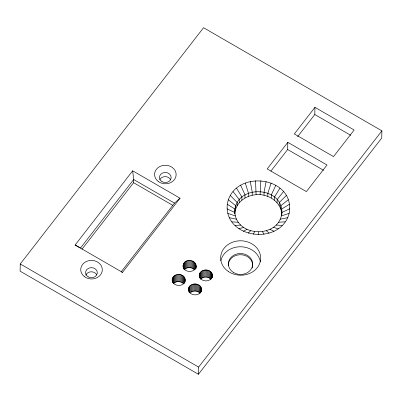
<?xml version="1.0" encoding="UTF-8"?>
<svg xmlns="http://www.w3.org/2000/svg" width="402" height="402" viewBox="0 0 402 402"><rect width="100%" height="100%" fill="white"/><g stroke="black" fill="none" stroke-linecap="round" stroke-linejoin="round"><path stroke-width="0.6" d="M20.261 263.968L20.1 271.154L198.442 374.277L381.739 138.032L381.9 130.846L203.558 27.723L20.261 263.968L198.608 367.091L198.442 374.277M81.923 249.3L133.6 182.699L133.67 179.503L132.665 170.82L180.031 198.211L122.479 272.385L75.119 244.999L132.665 170.82M172.217 281.038C170.95 272.863 185.216 272.119 185.151 280.179C184.694 287.716 171.448 286.862 172.257 279.244M172.398 281.913L172.478 278.32M172.759 282.832L172.88 277.44M173.297 283.224L173.448 276.636M173.287 283.822L174.006 283.114L174.166 275.928M174.006 283.114L174.855 282.521L175.016 275.335M174.855 282.521L175.81 282.058L175.97 274.873M175.81 282.058L176.84 281.742L177.001 274.556M176.84 281.742L177.92 281.581L178.086 274.395M183.855 276.631L183.694 283.817L182.101 282.516L179.021 281.581L179.181 274.395M180.101 281.742L180.267 274.556M181.141 282.053L181.302 274.867M182.101 282.516L182.267 275.33M183.086 266.446C182.995 257.099 198.694 259.446 195.955 268.581M183.257 267.918L183.337 264.325M182.96 283.108L183.126 275.923M183.619 268.837L183.739 263.446M184.307 262.642L184.146 269.827C186.744 266.822 191.94 266.848 194.553 269.822L194.714 262.637M184.302 283.425L184.438 277.435M184.865 269.119L185.026 261.933M184.774 281.902L184.855 278.31M185.026 282.229L185.096 279.234M185.714 268.526L185.875 261.335M186.669 268.064L186.829 260.878M187.699 267.747L187.86 260.561M188.779 267.586L188.94 260.401M188.533 291.083C186.639 281.39 203.769 281.897 201.442 291.42M188.744 290.757L188.809 287.762M189.091 292.274L189.211 286.887M189.875 267.586L190.04 260.401M189.633 292.666L189.779 286.078M190.498 285.37L190.337 292.555C193.111 290.274 197.628 290.551 200.025 293.259L200.186 286.073M190.96 267.747L191.121 260.556M191.186 291.963L191.347 284.777M192 268.059L192.161 260.873M192.141 291.5L192.302 284.314M192.96 268.521L193.126 261.33M193.171 291.184L193.337 283.998M193.819 269.114L193.985 261.923M194.251 291.028L194.417 283.837M195.161 269.425L195.297 263.441M195.618 268.506L195.714 264.315M195.352 291.023L195.513 283.837M195.849 268.32L195.955 265.24M196.432 291.184L196.598 283.998M197.472 291.5L197.633 284.309M198.432 291.958L198.598 284.772M199.382 276.832C197.834 267.34 214.618 268.033 212.301 277.425M199.407 276.486L199.447 274.692M199.588 277.36L199.668 273.767M199.291 292.55L199.457 285.365M199.95 278.279L200.07 272.888M200.638 272.084L200.477 279.269C203.075 276.264 208.271 276.29 210.884 279.264L211.045 272.079M200.633 292.867L200.769 286.877M201.196 278.561L201.357 271.375M201.09 291.947L201.186 287.757M201.372 291.073L201.427 288.676M202.045 277.968L202.206 270.782M203 277.506L203.161 270.32M204.03 277.189L204.196 270.003M205.11 277.028L205.276 269.842M206.211 277.028L206.372 269.842M207.291 277.189L207.457 270.003M208.331 277.501L208.492 270.315M209.291 277.963L209.457 270.777M210.151 278.556L210.316 271.37M211.492 278.872L211.628 272.883M211.949 277.953L212.045 273.757M212.231 277.078L212.286 274.682M234.808 213.588C233.085 183.694 284.747 184.85 281.807 214.623M234.853 213.432L234.969 209.09L227.271 204.246C233.366 168.423 295.907 175.8 289.154 213.326C280.958 245.803 223.854 239.135 227.271 204.246M234.899 212.286L235.708 208.924L235.783 205.734L228.356 199.764M235.708 208.924L237.17 205.734L237.24 202.543L230.301 195.513M237.17 205.734L239.235 202.809L239.311 199.613L233.059 191.608M239.235 202.809L241.853 200.226L241.924 197.03L236.542 188.166M241.853 200.226L244.939 198.065L245.009 194.869L240.657 185.287M244.939 198.065L248.406 196.387L248.481 193.191L245.285 183.051M248.406 196.387L252.16 195.241L252.235 192.045L250.29 181.518M252.16 195.241L256.089 194.658L255.531 180.739M281.717 214.542C281.561 203.342 270.631 195.221 260.084 194.653L260.853 180.739M264.024 195.231L264.094 192.04L266.104 181.508M267.797 196.377L267.868 193.181L271.134 183.031M271.295 198.05L271.365 194.854L275.802 185.262M274.42 200.206L274.491 197.01L279.968 188.141M277.078 202.784L277.154 199.588L283.516 191.578M279.199 205.708L279.269 202.513L286.34 195.478M280.717 208.894L280.787 205.703L288.36 199.729M281.586 212.256L281.656 209.06L289.52 204.206M270.842 171.187L287.651 149.524L287.817 142.333L327.012 165.001L306.379 191.593L267.184 168.925L287.817 142.333M297.606 136.695L314.796 114.535L314.962 107.344L354.157 130.012L333.524 156.604L294.329 133.936L314.962 107.344M183.116 265.25C182.307 272.868 195.553 273.722 196.01 266.184M188.588 288.686C187.779 296.304 201.03 297.163 201.482 289.621M212.341 275.626C211.894 282.661 199.93 282.616 199.407 275.636M227.09 208.824L234.833 212.522C236.949 237.974 280.018 238.19 281.857 212.492L289.787 208.784M253.36 234.286L254.536 231.622M180.031 198.211L174.503 203.11L121.293 271.692L122.479 272.385M198.608 367.091L381.9 130.846M248.2 233.135L250.667 230.758M243.331 231.25L247.014 229.346M281.38 215.904L289.154 213.326M238.899 228.688L243.692 227.421M280.239 219.19L287.631 217.708M235.029 225.517L240.788 225.045M278.47 222.261L285.274 221.803M256.089 194.658L260.084 194.653M177.92 281.581L179.021 281.581M231.833 221.839L238.391 222.286M276.124 225.025L282.139 225.487M229.401 217.748L236.567 219.216M273.259 227.401L278.325 228.663M227.803 213.367L235.371 215.934M269.968 229.331L273.938 231.23M75.119 244.999L80.465 248.079L133.67 179.503L174.503 203.11M314.796 114.535L350.775 135.333M287.651 149.524L323.625 170.322M133.6 182.699L172.815 205.372M266.345 230.748L269.104 233.12M262.491 231.617L263.963 234.281M258.516 231.909L258.667 234.673M228.346 265.551A12.16 10.467 1.3 0 1 241.898 254.798A12.16 10.467 1.3 0 1 252.205 268.079M85.777 275.224A5.884 5.065 1.3 0 1 90.952 271.817A5.884 5.065 1.3 0 1 96.621 274.651M159.8 179.644A5.884 5.065 1.3 0 1 165.046 176.639A5.884 5.065 1.3 0 1 170.463 179.483M220.859 260.712A20.005 17.221 1.3 0 1 241.074 246.778A20.005 17.221 1.3 0 1 260.36 261.883M233.788 272.667A12.16 10.467 1.3 0 0 252.657 264.722A12.16 10.467 1.3 0 0 235.12 254.582A12.16 10.467 1.3 0 0 233.788 272.667M228.622 271.687A20.005 17.221 1.3 0 0 260.516 260.215A20.005 17.221 1.3 0 0 232.838 242.104A20.005 17.221 1.3 0 0 228.622 271.687M84.485 276.687A10.789 9.286 1.3 0 0 102.113 271.471A10.789 9.286 1.3 0 0 87.948 260.903A10.789 9.286 1.3 0 0 84.485 276.687M158.574 181.699A10.789 9.286 1.3 0 0 176.011 176.021A10.789 9.286 1.3 0 0 161.473 165.83A10.789 9.286 1.3 0 0 158.574 181.699M88.189 276.877A5.884 5.065 1.3 0 0 97.319 273.033A5.884 5.065 1.3 0 0 88.832 268.129A5.884 5.065 1.3 0 0 88.189 276.877M162.026 181.709A5.884 5.065 1.3 0 0 171.157 177.865A5.884 5.065 1.3 0 0 162.669 172.96A5.884 5.065 1.3 0 0 162.026 181.709"/></g></svg>
